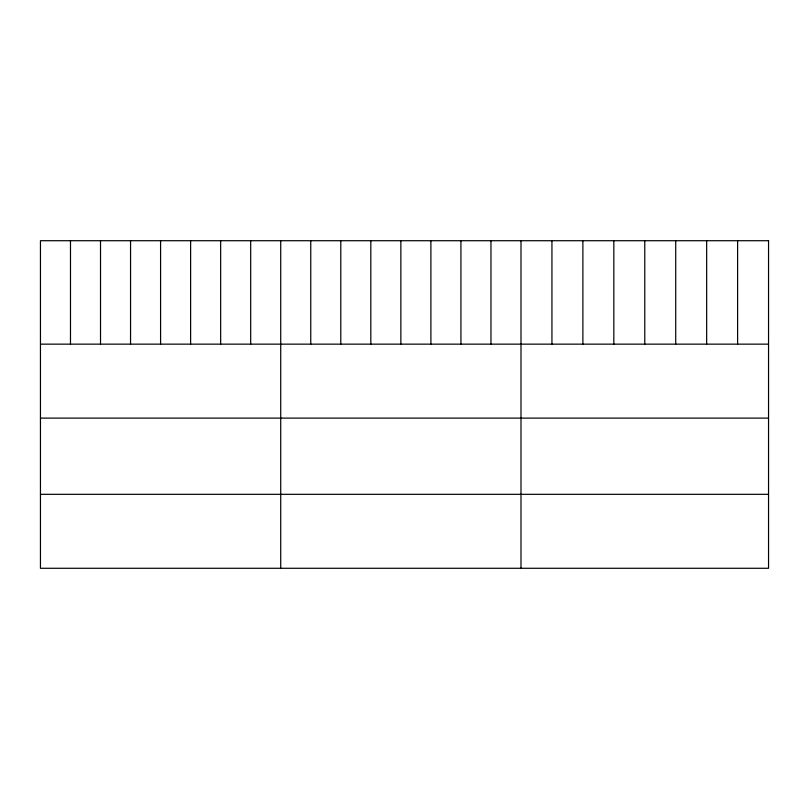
<?xml version="1.0" encoding="UTF-8"?>
<svg xmlns="http://www.w3.org/2000/svg" width="809" height="809" viewBox="0 0 809 809"><rect width="100%" height="100%" fill="white"/><g stroke="black" fill="none" stroke-linecap="round" stroke-linejoin="round"><path stroke-width="1.21" d="M40.45 344.149L768.55 344.149M40.45 418.111L768.55 418.111M40.45 494.319L768.55 494.319M737.606 240.718L737.606 344.149M706.661 240.718L706.661 344.149M675.717 240.718L675.717 344.149M644.773 240.718L644.773 344.149M613.829 240.718L613.829 344.149M582.885 240.718L582.885 344.149M551.94 240.718L551.94 344.149M520.996 240.718L520.996 568.282M490.962 240.718L490.962 344.149M460.928 240.718L460.928 344.149M430.894 240.718L430.894 344.149M400.859 240.718L400.859 344.149M370.825 240.718L370.825 344.149M340.791 240.718L340.791 344.149M310.757 240.718L310.757 344.149M280.723 240.718L280.723 568.282M250.689 240.718L250.689 344.149M220.655 240.718L220.655 344.149M190.621 240.718L190.621 344.149M160.587 240.718L160.587 344.149M130.552 240.718L130.552 344.149M100.518 240.718L100.518 344.149M70.484 240.718L70.484 344.149M768.55 240.718L40.45 240.718L40.45 568.282L768.55 568.282L768.55 240.718"/></g></svg>
